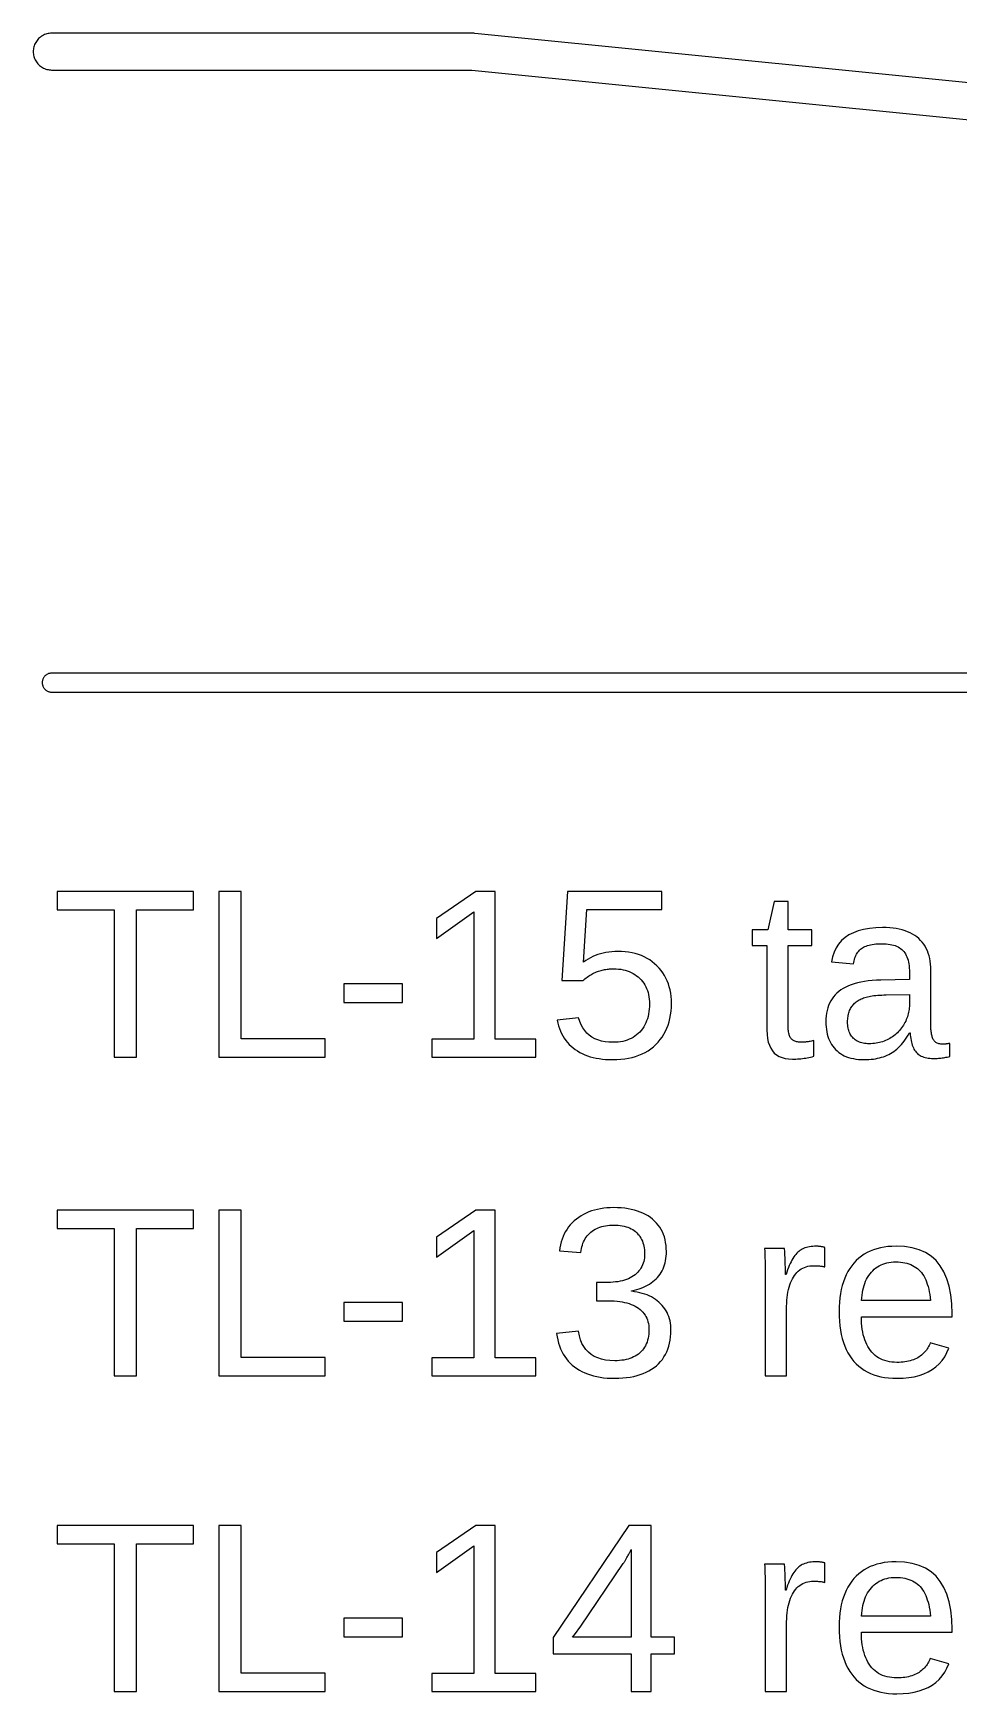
# Model space of a CAD drawing. Extents: x -27 to 133, y -77 to 15.
# Drawn here: x 71.83 to 80.62, y -76.61 to -60.83 of the extents above; entities that cross this region are included whole.
import ezdxf

# ---------------------------------------------------------------- set-up
doc = ezdxf.new("R2010")
doc.units = 0
doc.layers.get('0').update_dxf_attribs({"linetype": 'CONTINUOUS'})

msp = doc.modelspace()

# ---------------------------------------------------------------- linework, layer by layer
for points in [[(101.023, -63.3242), (76.0228, -60.8265), (76.0114, -60.8254), (76, -60.825), (72, -60.825), (71.9886, -60.8254), (71.9772, -60.8265), (71.9659, -60.8284), (71.9547, -60.831), (71.9437, -60.8343), (71.933, -60.8383), (71.9226, -60.843), (71.9125, -60.8484), (71.9028, -60.8545), (71.8935, -60.8612), (71.8846, -60.8684), (71.8763, -60.8763), (71.8684, -60.8846), (71.8612, -60.8935), (71.8545, -60.9028), (71.8484, -60.9125), (71.843, -60.9226), (71.8383, -60.933), (71.8343, -60.9437), (71.831, -60.9547), (71.8284, -60.9659), (71.8265, -60.9772), (71.8254, -60.9886), (71.825, -61), (71.8254, -61.0114), (71.8265, -61.0228), (71.8284, -61.0341), (71.831, -61.0453), (71.8343, -61.0563), (71.8383, -61.067), (71.843, -61.0774), (71.8484, -61.0875), (71.8545, -61.0972), (71.8612, -61.1065), (71.8684, -61.1154), (71.8763, -61.1237), (71.8846, -61.1316), (71.8935, -61.1388), (71.9028, -61.1455), (71.9125, -61.1516), (71.9226, -61.157), (71.933, -61.1617), (71.9437, -61.1657), (71.9547, -61.169), (71.9659, -61.1716), (71.9772, -61.1735), (71.9886, -61.1746), (72, -61.175), (75.9921, -61.175), (100.977, -63.6712)], [(101, -66.91), (72, -66.91), (71.9941, -66.9102), (71.9883, -66.9108), (71.9824, -66.9117), (71.9767, -66.9131), (71.9711, -66.9148), (71.9656, -66.9169), (71.9602, -66.9193), (71.955, -66.9221), (71.95, -66.9252), (71.9452, -66.9286), (71.9407, -66.9323), (71.9364, -66.9364), (71.9323, -66.9407), (71.9286, -66.9452), (71.9252, -66.95), (71.9221, -66.955), (71.9193, -66.9602), (71.9169, -66.9656), (71.9148, -66.9711), (71.9131, -66.9767), (71.9117, -66.9824), (71.9108, -66.9883), (71.9102, -66.9941), (71.91, -67), (71.9102, -67.0059), (71.9108, -67.0117), (71.9117, -67.0176), (71.9131, -67.0233), (71.9148, -67.0289), (71.9169, -67.0344), (71.9193, -67.0398), (71.9221, -67.045), (71.9252, -67.05), (71.9286, -67.0548), (71.9323, -67.0593), (71.9364, -67.0636), (71.9407, -67.0677), (71.9452, -67.0714), (71.95, -67.0748), (71.955, -67.0779), (71.9602, -67.0807), (71.9656, -67.0831), (71.9711, -67.0852), (71.9767, -67.0869), (71.9824, -67.0883), (71.9883, -67.0892), (71.9941, -67.0898), (72, -67.09), (101, -67.09)]]:
    msp.add_lwpolyline(points)
for points in [[(72.8056, -69.1603), (73.3472, -69.1603), (73.3472, -68.9858), (72.0515, -68.9858), (72.0515, -69.1603), (72.593, -69.1603), (72.593, -70.5623), (72.8056, -70.5623)], [(74.5982, -70.3878), (73.8015, -70.3878), (73.8015, -68.9858), (73.5878, -68.9858), (73.5878, -70.5623), (74.5982, -70.5623)], [(76.6, -70.3911), (76.2163, -70.3911), (76.2163, -68.9858), (76.0305, -68.9858), (75.6579, -69.242), (75.6579, -69.4322), (76.0137, -69.1782), (76.0137, -70.3911), (75.612, -70.3911), (75.612, -70.5623), (76.6, -70.5623)], [(77.3705, -70.5838), (77.4089, -70.5813), (77.446, -70.5771), (77.4817, -70.5711), (77.5161, -70.5635), (77.549, -70.5542), (77.5807, -70.5432), (77.6109, -70.5305), (77.6399, -70.5161), (77.6674, -70.4999), (77.6936, -70.4822), (77.7185, -70.4627), (77.742, -70.4415), (77.7639, -70.4188), (77.7841, -70.3949), (77.8025, -70.3697), (77.8192, -70.3433), (77.8341, -70.3156), (77.8472, -70.2866), (77.8586, -70.2564), (77.8683, -70.225), (77.8762, -70.1922), (77.8823, -70.1582), (77.8867, -70.123), (77.8893, -70.0865), (77.8902, -70.0487), (77.8894, -70.0155), (77.8869, -69.9832), (77.8829, -69.9519), (77.8771, -69.9216), (77.8698, -69.8923), (77.8608, -69.8639), (77.8502, -69.8366), (77.8379, -69.8102), (77.824, -69.7848), (77.8085, -69.7603), (77.7913, -69.7369), (77.7725, -69.7144), (77.752, -69.6929), (77.7302, -69.6727), (77.7073, -69.6542), (77.6832, -69.6372), (77.658, -69.6219), (77.6317, -69.6081), (77.6043, -69.596), (77.5758, -69.5855), (77.5462, -69.5766), (77.5154, -69.5694), (77.4835, -69.5637), (77.4505, -69.5597), (77.4164, -69.5572), (77.3811, -69.5564), (77.3515, -69.557), (77.3227, -69.5588), (77.2947, -69.5618), (77.2673, -69.566), (77.2408, -69.5713), (77.215, -69.5779), (77.1899, -69.5856), (77.1656, -69.5946), (77.1421, -69.6047), (77.1193, -69.616), (77.0973, -69.6285), (77.076, -69.6422), (77.0555, -69.6571), (77.0857, -69.157), (77.7985, -69.157), (77.7985, -68.9858), (76.9022, -68.9858), (76.8496, -69.8339), (77.0466, -69.8339), (77.0574, -69.8247), (77.0682, -69.8158), (77.0791, -69.8074), (77.0899, -69.7994), (77.1008, -69.7919), (77.1116, -69.7847), (77.1225, -69.778), (77.1333, -69.7717), (77.1442, -69.7659), (77.155, -69.7604), (77.1658, -69.7554), (77.1767, -69.7508), (77.1875, -69.7466), (77.1984, -69.7428), (77.2095, -69.7393), (77.2207, -69.7361), (77.232, -69.7332), (77.2434, -69.7307), (77.255, -69.7284), (77.2667, -69.7264), (77.2785, -69.7247), (77.2905, -69.7233), (77.3026, -69.7223), (77.3148, -69.7215), (77.3272, -69.7211), (77.3397, -69.7209), (77.3634, -69.7214), (77.3864, -69.7231), (77.4086, -69.7258), (77.43, -69.7296), (77.4507, -69.7345), (77.4706, -69.7404), (77.4898, -69.7475), (77.5081, -69.7557), (77.5258, -69.7649), (77.5426, -69.7752), (77.5587, -69.7866), (77.5741, -69.7991), (77.5887, -69.8127), (77.6023, -69.8271), (77.6149, -69.8422), (77.6264, -69.858), (77.6367, -69.8745), (77.646, -69.8917), (77.6542, -69.9095), (77.6613, -69.928), (77.6673, -69.9472), (77.6722, -69.967), (77.6761, -69.9876), (77.6788, -70.0088), (77.6804, -70.0307), (77.681, -70.0532), (77.6804, -70.0791), (77.6788, -70.1042), (77.6761, -70.1283), (77.6723, -70.1516), (77.6674, -70.1741), (77.6614, -70.1956), (77.6544, -70.2163), (77.6462, -70.2362), (77.637, -70.2551), (77.6267, -70.2732), (77.6153, -70.2905), (77.6028, -70.3068), (77.5892, -70.3223), (77.5747, -70.3368), (77.5593, -70.3501), (77.5431, -70.3623), (77.5261, -70.3733), (77.5082, -70.3831), (77.4895, -70.3918), (77.47, -70.3994), (77.4496, -70.4057), (77.4284, -70.411), (77.4064, -70.415), (77.3835, -70.4179), (77.3598, -70.4196), (77.3352, -70.4202), (77.2958, -70.4188), (77.2587, -70.4147), (77.224, -70.4078), (77.1917, -70.3981), (77.1617, -70.3856), (77.1342, -70.3704), (77.1089, -70.3524), (77.0861, -70.3317), (77.0656, -70.3081), (77.0475, -70.2818), (77.0318, -70.2528), (77.0184, -70.221), (77.0074, -70.1864), (76.8038, -70.2099), (76.8099, -70.2374), (76.8171, -70.2639), (76.8256, -70.2894), (76.8352, -70.3139), (76.846, -70.3374), (76.858, -70.3599), (76.8712, -70.3813), (76.8855, -70.4017), (76.9011, -70.4211), (76.9178, -70.4395), (76.9356, -70.4568), (76.9547, -70.4732), (76.9749, -70.4885), (76.9963, -70.5027), (77.0186, -70.5158), (77.042, -70.5278), (77.0663, -70.5386), (77.0917, -70.5483), (77.118, -70.5568), (77.1454, -70.5642), (77.1738, -70.5705), (77.2032, -70.5756), (77.2335, -70.5796), (77.2649, -70.5824), (77.2973, -70.5841), (77.3308, -70.5847)], [(79.0554, -70.5801), (79.0714, -70.5796), (79.0872, -70.5788), (79.1031, -70.5777), (79.1188, -70.5762), (79.1345, -70.5745), (79.1502, -70.5724), (79.1658, -70.57), (79.1814, -70.5673), (79.1969, -70.5643), (79.2123, -70.561), (79.2277, -70.5573), (79.2431, -70.5534), (79.2431, -70.4045), (79.2316, -70.4069), (79.2205, -70.409), (79.2099, -70.4109), (79.1997, -70.4127), (79.1899, -70.4143), (79.1805, -70.4157), (79.1715, -70.4169), (79.163, -70.4179), (79.1549, -70.4187), (79.1472, -70.4194), (79.14, -70.4199), (79.1331, -70.4201), (79.1267, -70.4202), (79.1161, -70.42), (79.106, -70.4194), (79.0964, -70.4183), (79.0873, -70.4169), (79.0787, -70.415), (79.0706, -70.4127), (79.063, -70.41), (79.0559, -70.4069), (79.0492, -70.4033), (79.0431, -70.3994), (79.0375, -70.395), (79.0323, -70.3902), (79.0277, -70.385), (79.0235, -70.3792), (79.0196, -70.3729), (79.016, -70.3659), (79.0128, -70.3584), (79.01, -70.3502), (79.0074, -70.3414), (79.0052, -70.3319), (79.0034, -70.3219), (79.0019, -70.3112), (79.0007, -70.3), (78.9998, -70.2881), (78.9993, -70.2756), (78.9992, -70.2624), (78.9992, -69.4982), (79.223, -69.4982), (79.223, -69.3517), (78.9992, -69.3517), (78.9992, -69.0809), (78.8649, -69.0809), (78.8056, -69.3517), (78.6579, -69.3517), (78.6579, -69.4982), (78.7978, -69.4982), (78.7978, -70.3061), (78.7992, -70.3466), (78.8035, -70.384), (78.8106, -70.418), (78.8206, -70.4488), (78.8335, -70.4764), (78.8493, -70.5007), (78.8678, -70.5218), (78.8893, -70.5397), (78.9136, -70.5543), (78.9408, -70.5656), (78.9708, -70.5737), (79.0037, -70.5786), (79.0394, -70.5802)], [(79.7454, -70.5844), (79.7672, -70.5833), (79.7884, -70.5816), (79.8092, -70.5792), (79.8294, -70.5762), (79.849, -70.5724), (79.8682, -70.568), (79.8868, -70.5629), (79.9049, -70.5571), (79.9225, -70.5506), (79.9396, -70.5434), (79.9561, -70.5356), (79.9721, -70.5271), (79.9877, -70.5177), (80.003, -70.5074), (80.018, -70.4962), (80.0327, -70.4839), (80.0471, -70.4708), (80.0613, -70.4566), (80.0751, -70.4415), (80.0886, -70.4254), (80.1018, -70.4084), (80.1147, -70.3904), (80.1273, -70.3715), (80.1397, -70.3516), (80.1517, -70.3307), (80.1584, -70.3307), (80.1597, -70.3496), (80.1615, -70.3677), (80.1638, -70.385), (80.1667, -70.4015), (80.1701, -70.4173), (80.174, -70.4322), (80.1784, -70.4464), (80.1834, -70.4597), (80.1889, -70.4723), (80.1949, -70.4841), (80.2014, -70.4951), (80.2084, -70.5053), (80.216, -70.5148), (80.2242, -70.5235), (80.2331, -70.5315), (80.2428, -70.5387), (80.2531, -70.5454), (80.2642, -70.5513), (80.276, -70.5565), (80.2885, -70.561), (80.3018, -70.5648), (80.3157, -70.5679), (80.3304, -70.5704), (80.3458, -70.5721), (80.362, -70.5732), (80.3788, -70.5735), (80.391, -70.5734), (80.4032, -70.5731), (80.4153, -70.5726), (80.4274, -70.5718), (80.4394, -70.5709), (80.4514, -70.5697), (80.4634, -70.5683), (80.4753, -70.5667), (80.4872, -70.5649), (80.4991, -70.5629), (80.5109, -70.5607), (80.5226, -70.5583), (80.5343, -70.5556), (80.5343, -70.4303), (80.5287, -70.4314), (80.5232, -70.4325), (80.5177, -70.4335), (80.5124, -70.4344), (80.5071, -70.4352), (80.5019, -70.4359), (80.4969, -70.4365), (80.4919, -70.437), (80.487, -70.4374), (80.4822, -70.4377), (80.4775, -70.4379), (80.4729, -70.4381), (80.4683, -70.4381), (80.4584, -70.4379), (80.449, -70.4371), (80.4401, -70.4357), (80.4317, -70.4338), (80.4239, -70.4314), (80.4165, -70.4285), (80.4096, -70.425), (80.4032, -70.421), (80.3973, -70.4164), (80.3919, -70.4113), (80.3871, -70.4057), (80.3827, -70.3995), (80.3788, -70.3928), (80.3753, -70.3856), (80.3721, -70.3778), (80.3692, -70.3695), (80.3666, -70.3607), (80.3642, -70.3514), (80.3621, -70.3416), (80.3603, -70.3312), (80.3588, -70.3203), (80.3575, -70.3089), (80.3566, -70.2969), (80.3559, -70.2845), (80.3555, -70.2715), (80.3553, -70.258), (80.3553, -69.7366), (80.3546, -69.7066), (80.3526, -69.6778), (80.3492, -69.6501), (80.3444, -69.6235), (80.3383, -69.598), (80.3308, -69.5737), (80.3219, -69.5504), (80.3117, -69.5282), (80.3001, -69.5071), (80.2871, -69.4872), (80.2728, -69.4683), (80.2571, -69.4506), (80.2401, -69.4339), (80.2217, -69.4184), (80.2019, -69.4042), (80.1809, -69.3912), (80.1585, -69.3794), (80.1347, -69.3689), (80.1096, -69.3596), (80.0832, -69.3516), (80.0554, -69.3448), (80.0263, -69.3392), (79.9959, -69.3349), (79.9641, -69.3318), (79.931, -69.3299), (79.8966, -69.3293), (79.832, -69.3312), (79.772, -69.337), (79.7166, -69.3467), (79.6656, -69.3602), (79.6192, -69.3776), (79.5773, -69.3989), (79.54, -69.424), (79.5072, -69.453), (79.4789, -69.4859), (79.4551, -69.5226), (79.4359, -69.5632), (79.4212, -69.6077), (79.411, -69.656), (79.6213, -69.675), (79.6235, -69.6599), (79.6263, -69.6453), (79.6296, -69.6315), (79.6336, -69.6183), (79.6381, -69.6057), (79.6432, -69.5938), (79.6488, -69.5825), (79.6551, -69.5719), (79.662, -69.5619), (79.6694, -69.5526), (79.6774, -69.5439), (79.686, -69.5358), (79.6952, -69.5285), (79.7051, -69.5217), (79.7159, -69.5154), (79.7275, -69.5097), (79.74, -69.5046), (79.7534, -69.5), (79.7677, -69.4959), (79.7829, -69.4924), (79.7989, -69.4894), (79.8158, -69.4869), (79.8335, -69.485), (79.8522, -69.4837), (79.8717, -69.4828), (79.8921, -69.4826), (79.9123, -69.483), (79.9317, -69.4841), (79.9503, -69.486), (79.9679, -69.4886), (79.9848, -69.492), (80.0008, -69.4962), (80.0159, -69.5011), (80.0302, -69.5067), (80.0437, -69.5131), (80.0563, -69.5203), (80.0681, -69.5282), (80.079, -69.5369), (80.089, -69.5464), (80.0983, -69.5567), (80.1068, -69.568), (80.1146, -69.5803), (80.1217, -69.5936), (80.128, -69.6078), (80.1335, -69.6231), (80.1383, -69.6394), (80.1424, -69.6566), (80.1458, -69.6749), (80.1484, -69.6941), (80.1502, -69.7144), (80.1513, -69.7356), (80.1517, -69.7578), (80.1517, -69.8238), (79.8798, -69.8283), (79.8383, -69.8299), (79.7987, -69.8326), (79.7608, -69.8364), (79.7248, -69.8413), (79.6905, -69.8474), (79.658, -69.8545), (79.6273, -69.8628), (79.5984, -69.8722), (79.5713, -69.8827), (79.546, -69.8943), (79.5225, -69.907), (79.5008, -69.9208), (79.4809, -69.9357), (79.4626, -69.9517), (79.4458, -69.9688), (79.4304, -69.9869), (79.4165, -70.006), (79.4041, -70.0261), (79.3931, -70.0473), (79.3836, -70.0695), (79.3756, -70.0927), (79.369, -70.117), (79.3639, -70.1423), (79.3602, -70.1686), (79.358, -70.196), (79.3573, -70.2244), (79.3578, -70.2498), (79.3594, -70.2744), (79.3622, -70.2981), (79.366, -70.3209), (79.3708, -70.3429), (79.3768, -70.3641), (79.3839, -70.3844), (79.392, -70.4039), (79.4012, -70.4225), (79.4116, -70.4402), (79.423, -70.4572), (79.4354, -70.4732), (79.449, -70.4885), (79.4637, -70.5027), (79.4794, -70.5158), (79.4962, -70.5278), (79.5141, -70.5386), (79.533, -70.5483), (79.553, -70.5568), (79.5741, -70.5642), (79.5963, -70.5705), (79.6195, -70.5756), (79.6438, -70.5796), (79.6692, -70.5824), (79.6956, -70.5841), (79.7231, -70.5847)], [(75.3356, -69.8641), (74.7762, -69.8641), (74.7762, -70.0431), (75.3356, -70.0431)], [(79.7541, -70.4333), (79.7398, -70.4324), (79.726, -70.4308), (79.7127, -70.4286), (79.7, -70.4257), (79.6878, -70.4222), (79.6761, -70.4181), (79.665, -70.4133), (79.6544, -70.4079), (79.6443, -70.4019), (79.6348, -70.3952), (79.6259, -70.3879), (79.6174, -70.3799), (79.6095, -70.3714), (79.6023, -70.3624), (79.5957, -70.3528), (79.5897, -70.3427), (79.5844, -70.332), (79.5797, -70.3208), (79.5756, -70.3091), (79.5721, -70.2969), (79.5693, -70.2841), (79.5671, -70.2708), (79.5655, -70.257), (79.5646, -70.2427), (79.5643, -70.2278), (79.5645, -70.214), (79.5652, -70.2007), (79.5663, -70.1878), (79.568, -70.1753), (79.5701, -70.1632), (79.5726, -70.1515), (79.5756, -70.1402), (79.5791, -70.1294), (79.583, -70.1189), (79.5874, -70.1089), (79.5923, -70.0992), (79.5976, -70.09), (79.6034, -70.0812), (79.6096, -70.0728), (79.6163, -70.0647), (79.6233, -70.0569), (79.6307, -70.0495), (79.6386, -70.0425), (79.6468, -70.0357), (79.6555, -70.0294), (79.6645, -70.0234), (79.674, -70.0177), (79.6839, -70.0123), (79.6941, -70.0073), (79.7048, -70.0027), (79.7159, -69.9984), (79.7275, -69.9944), (79.74, -69.9907), (79.7534, -69.9873), (79.7675, -69.9842), (79.7824, -69.9814), (79.7982, -69.9788), (79.8147, -69.9766), (79.8321, -69.9747), (79.8503, -69.973), (79.8693, -69.9716), (79.8892, -69.9706), (79.9098, -69.9698), (79.9313, -69.9693), (80.1517, -69.9648), (80.1517, -70.0644), (80.1514, -70.0787), (80.1505, -70.0929), (80.149, -70.107), (80.147, -70.1211), (80.1443, -70.1351), (80.1411, -70.1491), (80.1373, -70.163), (80.1328, -70.1768), (80.1278, -70.1906), (80.1222, -70.2043), (80.116, -70.218), (80.1093, -70.2316), (80.1019, -70.2451), (80.094, -70.2584), (80.0857, -70.2712), (80.077, -70.2836), (80.0678, -70.2956), (80.0582, -70.3071), (80.0482, -70.3182), (80.0377, -70.3288), (80.0268, -70.339), (80.0155, -70.3488), (80.0038, -70.3581), (79.9916, -70.3669), (79.979, -70.3753), (79.9659, -70.3833), (79.9525, -70.3907), (79.9388, -70.3976), (79.9249, -70.4039), (79.9106, -70.4095), (79.896, -70.4146), (79.8812, -70.4191), (79.866, -70.4229), (79.8506, -70.4262), (79.8349, -70.4289), (79.8188, -70.431), (79.8025, -70.4325), (79.7859, -70.4334), (79.769, -70.4337)], [(77.3898, -73.6141), (77.4273, -73.612), (77.4634, -73.6084), (77.498, -73.6035), (77.5313, -73.5971), (77.5632, -73.5893), (77.5937, -73.5801), (77.6227, -73.5695), (77.6504, -73.5574), (77.6766, -73.5439), (77.7015, -73.5291), (77.7249, -73.5128), (77.747, -73.4951), (77.7675, -73.4761), (77.7864, -73.4559), (77.8036, -73.4346), (77.8192, -73.4121), (77.8332, -73.3884), (77.8455, -73.3636), (77.8562, -73.3376), (77.8652, -73.3104), (77.8726, -73.2821), (77.8783, -73.2526), (77.8824, -73.222), (77.8849, -73.1901), (77.8857, -73.1572), (77.8851, -73.1342), (77.8834, -73.1119), (77.8805, -73.0902), (77.8764, -73.0691), (77.8712, -73.0486), (77.8648, -73.0287), (77.8572, -73.0094), (77.8484, -72.9907), (77.8385, -72.9727), (77.8275, -72.9552), (77.8152, -72.9384), (77.8018, -72.9222), (77.7873, -72.9065), (77.7716, -72.8917), (77.7551, -72.8778), (77.7376, -72.8649), (77.7193, -72.8529), (77.6999, -72.8418), (77.6797, -72.8318), (77.6585, -72.8226), (77.6364, -72.8145), (77.6134, -72.8073), (77.5894, -72.801), (77.5646, -72.7957), (77.5388, -72.7913), (77.512, -72.7879), (77.512, -72.7835), (77.5364, -72.7779), (77.5598, -72.7717), (77.5823, -72.7647), (77.6039, -72.757), (77.6246, -72.7486), (77.6444, -72.7395), (77.6633, -72.7296), (77.6813, -72.719), (77.6984, -72.7077), (77.7146, -72.6957), (77.7298, -72.683), (77.7442, -72.6695), (77.7576, -72.6553), (77.7701, -72.6405), (77.7816, -72.6249), (77.7921, -72.6087), (77.8016, -72.5918), (77.8101, -72.5742), (77.8176, -72.556), (77.8241, -72.5371), (77.8296, -72.5176), (77.8341, -72.4973), (77.8376, -72.4764), (77.8401, -72.4549), (77.8416, -72.4326), (77.8421, -72.4097), (77.8413, -72.3799), (77.839, -72.3512), (77.8351, -72.3235), (77.8297, -72.2968), (77.8227, -72.2711), (77.8141, -72.2464), (77.804, -72.2228), (77.7923, -72.2002), (77.7791, -72.1786), (77.7643, -72.1581), (77.748, -72.1386), (77.7301, -72.1201), (77.7106, -72.1026), (77.6898, -72.0863), (77.6677, -72.0713), (77.6443, -72.0576), (77.6197, -72.0452), (77.5939, -72.0341), (77.5667, -72.0243), (77.5384, -72.0159), (77.5088, -72.0087), (77.4779, -72.0028), (77.4458, -71.9982), (77.4124, -71.995), (77.3778, -71.993), (77.3419, -71.9924), (77.309, -71.993), (77.277, -71.9949), (77.246, -71.9982), (77.2158, -72.0027), (77.1866, -72.0084), (77.1584, -72.0155), (77.1311, -72.0238), (77.1047, -72.0335), (77.0792, -72.0444), (77.0547, -72.0566), (77.0311, -72.0701), (77.0084, -72.0849), (76.9867, -72.1009), (76.9661, -72.1181), (76.9469, -72.1363), (76.9291, -72.1555), (76.9126, -72.1758), (76.8975, -72.197), (76.8838, -72.2192), (76.8715, -72.2425), (76.8605, -72.2667), (76.8509, -72.2919), (76.8426, -72.3182), (76.8358, -72.3455), (76.8303, -72.3737), (76.8261, -72.403), (77.0287, -72.4187), (77.0311, -72.3999), (77.0344, -72.3818), (77.0385, -72.3643), (77.0434, -72.3475), (77.0492, -72.3314), (77.0557, -72.316), (77.0631, -72.3011), (77.0712, -72.287), (77.0802, -72.2735), (77.09, -72.2607), (77.1006, -72.2486), (77.1121, -72.2371), (77.1243, -72.2262), (77.1373, -72.2161), (77.1508, -72.2068), (77.165, -72.1984), (77.1798, -72.1907), (77.1951, -72.1838), (77.2111, -72.1778), (77.2276, -72.1725), (77.2448, -72.1681), (77.2626, -72.1644), (77.281, -72.1616), (77.2999, -72.1596), (77.3195, -72.1584), (77.3397, -72.158), (77.3618, -72.1584), (77.3831, -72.1597), (77.4035, -72.1619), (77.4231, -72.1649), (77.4418, -72.1688), (77.4596, -72.1736), (77.4766, -72.1792), (77.4928, -72.1857), (77.5081, -72.1931), (77.5225, -72.2013), (77.5361, -72.2104), (77.5488, -72.2204), (77.5607, -72.2313), (77.5717, -72.2429), (77.5818, -72.2551), (77.5911, -72.2679), (77.5994, -72.2814), (77.6069, -72.2955), (77.6135, -72.3102), (77.6192, -72.3256), (77.6241, -72.3416), (77.6281, -72.3582), (77.6311, -72.3755), (77.6333, -72.3934), (77.6347, -72.4119), (77.6351, -72.431), (77.6346, -72.4503), (77.6329, -72.4689), (77.6302, -72.4869), (77.6265, -72.5042), (77.6216, -72.5209), (77.6157, -72.5369), (77.6087, -72.5523), (77.6006, -72.567), (77.5914, -72.5811), (77.5811, -72.5945), (77.5698, -72.6072), (77.5574, -72.6193), (77.5439, -72.6307), (77.5294, -72.6414), (77.5141, -72.6512), (77.4979, -72.6602), (77.4807, -72.6683), (77.4628, -72.6756), (77.4439, -72.682), (77.4241, -72.6875), (77.4035, -72.6922), (77.382, -72.6961), (77.3596, -72.699), (77.3363, -72.7012), (77.3122, -72.7025), (77.2871, -72.7029), (77.1775, -72.7029), (77.1775, -72.8774), (77.2916, -72.8774), (77.3198, -72.8779), (77.347, -72.8791), (77.3732, -72.8813), (77.3983, -72.8843), (77.4223, -72.8881), (77.4454, -72.8928), (77.4674, -72.8984), (77.4883, -72.9048), (77.5082, -72.912), (77.5271, -72.9201), (77.5449, -72.9291), (77.5617, -72.9389), (77.5775, -72.9496), (77.5921, -72.961), (77.6056, -72.9732), (77.6179, -72.9859), (77.629, -72.9994), (77.639, -73.0135), (77.6478, -73.0283), (77.6554, -73.0437), (77.6618, -73.0598), (77.6671, -73.0766), (77.6712, -73.0941), (77.6742, -73.1122), (77.6759, -73.131), (77.6765, -73.1504), (77.676, -73.1727), (77.6744, -73.1942), (77.6719, -73.2147), (77.6683, -73.2344), (77.6637, -73.2533), (77.658, -73.2713), (77.6514, -73.2884), (77.6437, -73.3047), (77.6349, -73.3201), (77.6252, -73.3346), (77.6144, -73.3483), (77.6026, -73.3611), (77.5898, -73.3731), (77.576, -73.3842), (77.5615, -73.3944), (77.5463, -73.4037), (77.5302, -73.4121), (77.5134, -73.4197), (77.4958, -73.4263), (77.4774, -73.4321), (77.4583, -73.437), (77.4383, -73.441), (77.4176, -73.4441), (77.3962, -73.4463), (77.3739, -73.4476), (77.3509, -73.4481), (77.3058, -73.4464), (77.2638, -73.4415), (77.225, -73.4332), (77.1892, -73.4216), (77.1566, -73.4067), (77.127, -73.3885), (77.1006, -73.367), (77.0773, -73.3421), (77.0571, -73.314), (77.04, -73.2826), (77.026, -73.2478), (77.0152, -73.2097), (77.0074, -73.1683), (76.7993, -73.1874), (76.8041, -73.2193), (76.8103, -73.25), (76.8178, -73.2795), (76.8268, -73.3077), (76.8371, -73.3347), (76.8487, -73.3605), (76.8618, -73.3851), (76.8762, -73.4084), (76.892, -73.4306), (76.9091, -73.4515), (76.9276, -73.4711), (76.9475, -73.4896), (76.9688, -73.5068), (76.9913, -73.5228), (77.015, -73.5375), (77.0398, -73.5509), (77.0657, -73.563), (77.0928, -73.5739), (77.1211, -73.5835), (77.1505, -73.5918), (77.181, -73.5988), (77.2127, -73.6046), (77.2455, -73.609), (77.2795, -73.6122), (77.3146, -73.6142), (77.3509, -73.6148)], [(72.8056, -72.1904), (73.3472, -72.1904), (73.3472, -72.0159), (72.0515, -72.0159), (72.0515, -72.1904), (72.593, -72.1904), (72.593, -73.5924), (72.8056, -73.5924)], [(74.5982, -73.4179), (73.8015, -73.4179), (73.8015, -72.0159), (73.5878, -72.0159), (73.5878, -73.5924), (74.5982, -73.5924)], [(76.6, -73.4212), (76.2163, -73.4212), (76.2163, -72.0159), (76.0305, -72.0159), (75.6579, -72.2721), (75.6579, -72.4623), (76.0137, -72.2083), (76.0137, -73.4212), (75.612, -73.4212), (75.612, -73.5924), (76.6, -73.5924)], [(78.9835, -72.9614), (78.9839, -72.9309), (78.9851, -72.9016), (78.987, -72.8734), (78.9898, -72.8463), (78.9933, -72.8202), (78.9976, -72.7953), (79.0027, -72.7715), (79.0085, -72.7489), (79.0152, -72.7273), (79.0226, -72.7068), (79.0308, -72.6874), (79.0398, -72.6691), (79.0495, -72.652), (79.06, -72.636), (79.0712, -72.6213), (79.0832, -72.6079), (79.0958, -72.5958), (79.1091, -72.5849), (79.1231, -72.5753), (79.1378, -72.567), (79.1532, -72.56), (79.1694, -72.5542), (79.1862, -72.5498), (79.2037, -72.5466), (79.2219, -72.5446), (79.2409, -72.544), (79.251, -72.5441), (79.2609, -72.5443), (79.2704, -72.5446), (79.2796, -72.5451), (79.2885, -72.5457), (79.2971, -72.5464), (79.3054, -72.5472), (79.3133, -72.5482), (79.3209, -72.5494), (79.3282, -72.5506), (79.3352, -72.552), (79.3419, -72.5535), (79.3483, -72.5552), (79.3483, -72.3706), (79.3419, -72.3689), (79.3356, -72.3674), (79.3292, -72.366), (79.3229, -72.3647), (79.3166, -72.3636), (79.3103, -72.3626), (79.304, -72.3618), (79.2977, -72.361), (79.2915, -72.3604), (79.2852, -72.36), (79.279, -72.3597), (79.2728, -72.3595), (79.2666, -72.3594), (79.2493, -72.3597), (79.2327, -72.3607), (79.2166, -72.3624), (79.2012, -72.3648), (79.1864, -72.3678), (79.1722, -72.3715), (79.1586, -72.3759), (79.1456, -72.381), (79.1332, -72.3867), (79.1214, -72.3931), (79.1103, -72.4002), (79.0997, -72.408), (79.0898, -72.4164), (79.0802, -72.4258), (79.0709, -72.4363), (79.0616, -72.448), (79.0526, -72.4609), (79.0437, -72.4749), (79.0351, -72.4901), (79.0265, -72.5064), (79.0182, -72.524), (79.01, -72.5426), (79.002, -72.5625), (78.9942, -72.5835), (78.9865, -72.6057), (78.979, -72.629), (78.9746, -72.629), (78.9745, -72.6217), (78.9743, -72.6124), (78.9741, -72.6012), (78.9737, -72.588), (78.9732, -72.5729), (78.9726, -72.5558), (78.972, -72.5368), (78.9712, -72.5158), (78.9703, -72.4929), (78.9693, -72.468), (78.9681, -72.4412), (78.9669, -72.4125), (78.9656, -72.3818), (78.7754, -72.3818), (78.7764, -72.4054), (78.7773, -72.4286), (78.7781, -72.4516), (78.7789, -72.4742), (78.7796, -72.4966), (78.7802, -72.5186), (78.7807, -72.5403), (78.7811, -72.5616), (78.7815, -72.5827), (78.7817, -72.6034), (78.7819, -72.6238), (78.7821, -72.6439), (78.7821, -72.6637), (78.7821, -73.5924), (78.9835, -73.5924)], [(80.0907, -73.6131), (80.145, -73.608), (80.196, -73.5995), (80.2438, -73.5877), (80.2883, -73.5724), (80.3295, -73.5538), (80.3675, -73.5317), (80.4022, -73.5063), (80.4336, -73.4775), (80.4617, -73.4453), (80.4866, -73.4097), (80.5082, -73.3707), (80.5265, -73.3284), (80.3497, -73.278), (80.3451, -73.2902), (80.3399, -73.3021), (80.3341, -73.3137), (80.3277, -73.3249), (80.3207, -73.3358), (80.3131, -73.3464), (80.3048, -73.3567), (80.296, -73.3666), (80.2866, -73.3761), (80.2766, -73.3854), (80.2659, -73.3943), (80.2547, -73.4029), (80.2429, -73.4112), (80.2304, -73.4189), (80.2174, -73.4261), (80.2037, -73.4326), (80.1894, -73.4385), (80.1745, -73.4438), (80.159, -73.4485), (80.1428, -73.4525), (80.1261, -73.456), (80.1087, -73.4588), (80.0907, -73.4609), (80.0721, -73.4625), (80.0529, -73.4634), (80.0331, -73.4637), (80.0081, -73.4631), (79.984, -73.4611), (79.9609, -73.4577), (79.9387, -73.453), (79.9175, -73.447), (79.8971, -73.4397), (79.8778, -73.431), (79.8593, -73.421), (79.8419, -73.4096), (79.8253, -73.3969), (79.8097, -73.3828), (79.795, -73.3675), (79.7813, -73.3507), (79.7686, -73.3328), (79.7568, -73.3137), (79.7461, -73.2935), (79.7365, -73.2722), (79.7278, -73.2497), (79.7201, -73.2262), (79.7135, -73.2015), (79.7079, -73.1756), (79.7033, -73.1487), (79.6998, -73.1206), (79.6972, -73.0914), (79.6957, -73.0611), (79.6952, -73.0296), (80.559, -73.0296), (80.559, -73.0028), (80.5558, -72.9076), (80.5463, -72.82), (80.5306, -72.7401), (80.5084, -72.6677), (80.48, -72.603), (80.4453, -72.5459), (80.4042, -72.4964), (80.3569, -72.4546), (80.3032, -72.4203), (80.2432, -72.3936), (80.1768, -72.3746), (80.1042, -72.3632), (80.0253, -72.3594), (79.9859, -72.3603), (79.9479, -72.3632), (79.9113, -72.3679), (79.8762, -72.3745), (79.8425, -72.3831), (79.8102, -72.3935), (79.7794, -72.4058), (79.7499, -72.42), (79.7219, -72.4361), (79.6953, -72.4541), (79.6702, -72.4739), (79.6464, -72.4957), (79.6241, -72.5194), (79.6034, -72.5448), (79.5842, -72.5719), (79.5668, -72.6007), (79.551, -72.6311), (79.5369, -72.6632), (79.5244, -72.6969), (79.5136, -72.7323), (79.5045, -72.7693), (79.497, -72.808), (79.4912, -72.8483), (79.487, -72.8903), (79.4845, -72.934), (79.4837, -72.9793), (79.4845, -73.0269), (79.487, -73.0727), (79.4912, -73.1166), (79.497, -73.1587), (79.5045, -73.199), (79.5136, -73.2374), (79.5244, -73.274), (79.5369, -73.3087), (79.551, -73.3416), (79.5668, -73.3727), (79.5842, -73.4019), (79.6034, -73.4293), (79.6241, -73.4548), (79.6465, -73.4785), (79.6704, -73.5002), (79.6958, -73.5201), (79.7227, -73.5381), (79.7511, -73.5542), (79.781, -73.5684), (79.8125, -73.5807), (79.8455, -73.5911), (79.88, -73.5996), (79.916, -73.6063), (79.9535, -73.611), (79.9925, -73.6138), (80.0331, -73.6148)], [(79.6989, -72.8493), (79.7013, -72.8243), (79.7047, -72.8001), (79.709, -72.7768), (79.7142, -72.7544), (79.7204, -72.7328), (79.7275, -72.7121), (79.7355, -72.6923), (79.7445, -72.6733), (79.7544, -72.6552), (79.7652, -72.638), (79.777, -72.6216), (79.7897, -72.6061), (79.8032, -72.5916), (79.8175, -72.5783), (79.8325, -72.5661), (79.8482, -72.5551), (79.8646, -72.5453), (79.8817, -72.5366), (79.8996, -72.5291), (79.9182, -72.5227), (79.9375, -72.5175), (79.9575, -72.5134), (79.9782, -72.5105), (79.9997, -72.5088), (80.0219, -72.5082), (80.0447, -72.5087), (80.0667, -72.5103), (80.0879, -72.5129), (80.1082, -72.5165), (80.1277, -72.5212), (80.1463, -72.5269), (80.1641, -72.5337), (80.1811, -72.5415), (80.1973, -72.5503), (80.2126, -72.5602), (80.227, -72.5711), (80.2407, -72.583), (80.2535, -72.596), (80.2655, -72.6102), (80.2768, -72.6255), (80.2873, -72.6421), (80.297, -72.6599), (80.306, -72.6789), (80.3143, -72.6992), (80.3218, -72.7206), (80.3285, -72.7433), (80.3345, -72.7672), (80.3397, -72.7924), (80.3442, -72.8188), (80.3479, -72.8464), (80.3508, -72.8752), (79.6974, -72.8752)], [(75.3356, -72.8942), (74.7762, -72.8942), (74.7762, -73.0732), (75.3356, -73.0732)], [(72.8056, -75.1904), (73.3472, -75.1904), (73.3472, -75.0159), (72.0515, -75.0159), (72.0515, -75.1904), (72.593, -75.1904), (72.593, -76.5924), (72.8056, -76.5924)], [(74.5982, -76.4179), (73.8015, -76.4179), (73.8015, -75.0159), (73.5878, -75.0159), (73.5878, -76.5924), (74.5982, -76.5924)], [(76.6, -76.4212), (76.2163, -76.4212), (76.2163, -75.0159), (76.0305, -75.0159), (75.6579, -75.2721), (75.6579, -75.4623), (76.0137, -75.2083), (76.0137, -76.4212), (75.612, -76.4212), (75.612, -76.5924), (76.6, -76.5924)], [(77.6978, -76.2355), (77.9193, -76.2355), (77.9193, -76.0766), (77.6978, -76.0766), (77.6978, -75.0159), (77.4863, -75.0159), (76.7646, -76.0788), (76.7646, -76.2355), (77.5076, -76.2355), (77.5076, -76.5924), (77.6978, -76.5924)], [(76.9682, -76.0542), (77.0287, -75.9714), (77.4326, -75.3762), (77.4349, -75.3727), (77.4374, -75.3689), (77.4401, -75.3647), (77.4429, -75.3601), (77.4459, -75.3552), (77.4491, -75.3499), (77.4525, -75.3442), (77.456, -75.3381), (77.4597, -75.3317), (77.4636, -75.3249), (77.4676, -75.3178), (77.4718, -75.3102), (77.4762, -75.3023), (77.4805, -75.2945), (77.4845, -75.2872), (77.4882, -75.2805), (77.4916, -75.2743), (77.4946, -75.2686), (77.4974, -75.2635), (77.4998, -75.259), (77.5019, -75.255), (77.5036, -75.2515), (77.5051, -75.2486), (77.5062, -75.2462), (77.507, -75.2443), (77.5076, -75.243), (77.5076, -76.0766), (76.9503, -76.0766)], [(78.9835, -75.9614), (78.9839, -75.9309), (78.9851, -75.9016), (78.987, -75.8734), (78.9898, -75.8463), (78.9933, -75.8202), (78.9976, -75.7953), (79.0027, -75.7715), (79.0085, -75.7489), (79.0152, -75.7273), (79.0226, -75.7068), (79.0308, -75.6874), (79.0398, -75.6691), (79.0495, -75.652), (79.06, -75.636), (79.0712, -75.6213), (79.0832, -75.6079), (79.0958, -75.5958), (79.1091, -75.5849), (79.1231, -75.5753), (79.1378, -75.567), (79.1532, -75.56), (79.1694, -75.5542), (79.1862, -75.5498), (79.2037, -75.5466), (79.2219, -75.5446), (79.2409, -75.544), (79.251, -75.5441), (79.2609, -75.5443), (79.2704, -75.5446), (79.2796, -75.5451), (79.2885, -75.5457), (79.2971, -75.5464), (79.3054, -75.5472), (79.3133, -75.5482), (79.3209, -75.5494), (79.3282, -75.5506), (79.3352, -75.552), (79.3419, -75.5535), (79.3483, -75.5552), (79.3483, -75.3706), (79.3419, -75.3689), (79.3356, -75.3674), (79.3292, -75.366), (79.3229, -75.3647), (79.3166, -75.3636), (79.3103, -75.3626), (79.304, -75.3618), (79.2977, -75.361), (79.2915, -75.3604), (79.2852, -75.36), (79.279, -75.3597), (79.2728, -75.3595), (79.2666, -75.3594), (79.2493, -75.3597), (79.2327, -75.3607), (79.2166, -75.3624), (79.2012, -75.3648), (79.1864, -75.3678), (79.1722, -75.3715), (79.1586, -75.3759), (79.1456, -75.381), (79.1332, -75.3867), (79.1214, -75.3931), (79.1103, -75.4002), (79.0997, -75.408), (79.0898, -75.4164), (79.0802, -75.4258), (79.0709, -75.4363), (79.0616, -75.448), (79.0526, -75.4609), (79.0437, -75.4749), (79.0351, -75.4901), (79.0265, -75.5064), (79.0182, -75.524), (79.01, -75.5426), (79.002, -75.5625), (78.9942, -75.5835), (78.9865, -75.6057), (78.979, -75.629), (78.9746, -75.629), (78.9745, -75.6217), (78.9743, -75.6124), (78.9741, -75.6012), (78.9737, -75.588), (78.9732, -75.5729), (78.9726, -75.5558), (78.972, -75.5368), (78.9712, -75.5158), (78.9703, -75.4929), (78.9693, -75.468), (78.9681, -75.4412), (78.9669, -75.4125), (78.9656, -75.3818), (78.7754, -75.3818), (78.7764, -75.4054), (78.7773, -75.4286), (78.7781, -75.4516), (78.7789, -75.4742), (78.7796, -75.4966), (78.7802, -75.5186), (78.7807, -75.5403), (78.7811, -75.5616), (78.7815, -75.5827), (78.7817, -75.6034), (78.7819, -75.6238), (78.7821, -75.6439), (78.7821, -75.6637), (78.7821, -76.5924), (78.9835, -76.5924)], [(80.0907, -76.6131), (80.145, -76.608), (80.196, -76.5995), (80.2438, -76.5877), (80.2883, -76.5724), (80.3295, -76.5538), (80.3675, -76.5317), (80.4022, -76.5063), (80.4336, -76.4775), (80.4617, -76.4453), (80.4866, -76.4097), (80.5082, -76.3707), (80.5265, -76.3284), (80.3497, -76.278), (80.3451, -76.2902), (80.3399, -76.3021), (80.3341, -76.3137), (80.3277, -76.3249), (80.3207, -76.3358), (80.3131, -76.3464), (80.3048, -76.3567), (80.296, -76.3666), (80.2866, -76.3761), (80.2766, -76.3854), (80.2659, -76.3943), (80.2547, -76.4029), (80.2429, -76.4112), (80.2304, -76.4189), (80.2174, -76.4261), (80.2037, -76.4326), (80.1894, -76.4385), (80.1745, -76.4438), (80.159, -76.4485), (80.1428, -76.4525), (80.1261, -76.456), (80.1087, -76.4588), (80.0907, -76.4609), (80.0721, -76.4625), (80.0529, -76.4634), (80.0331, -76.4637), (80.0081, -76.4631), (79.984, -76.4611), (79.9609, -76.4577), (79.9387, -76.453), (79.9175, -76.447), (79.8971, -76.4397), (79.8778, -76.431), (79.8593, -76.421), (79.8419, -76.4096), (79.8253, -76.3969), (79.8097, -76.3828), (79.795, -76.3675), (79.7813, -76.3507), (79.7686, -76.3328), (79.7568, -76.3137), (79.7461, -76.2935), (79.7365, -76.2722), (79.7278, -76.2497), (79.7201, -76.2262), (79.7135, -76.2015), (79.7079, -76.1756), (79.7033, -76.1487), (79.6998, -76.1206), (79.6972, -76.0914), (79.6957, -76.0611), (79.6952, -76.0296), (80.559, -76.0296), (80.559, -76.0028), (80.5558, -75.9076), (80.5463, -75.82), (80.5306, -75.7401), (80.5084, -75.6677), (80.48, -75.603), (80.4453, -75.5459), (80.4042, -75.4964), (80.3569, -75.4546), (80.3032, -75.4203), (80.2432, -75.3936), (80.1768, -75.3746), (80.1042, -75.3632), (80.0253, -75.3594), (79.9859, -75.3603), (79.9479, -75.3632), (79.9113, -75.3679), (79.8762, -75.3745), (79.8425, -75.3831), (79.8102, -75.3935), (79.7794, -75.4058), (79.7499, -75.42), (79.7219, -75.4361), (79.6953, -75.4541), (79.6702, -75.4739), (79.6464, -75.4957), (79.6241, -75.5194), (79.6034, -75.5448), (79.5842, -75.5719), (79.5668, -75.6007), (79.551, -75.6311), (79.5369, -75.6632), (79.5244, -75.6969), (79.5136, -75.7323), (79.5045, -75.7693), (79.497, -75.808), (79.4912, -75.8483), (79.487, -75.8903), (79.4845, -75.934), (79.4837, -75.9793), (79.4845, -76.0269), (79.487, -76.0727), (79.4912, -76.1166), (79.497, -76.1587), (79.5045, -76.199), (79.5136, -76.2374), (79.5244, -76.274), (79.5369, -76.3087), (79.551, -76.3416), (79.5668, -76.3727), (79.5842, -76.4019), (79.6034, -76.4293), (79.6241, -76.4548), (79.6465, -76.4785), (79.6704, -76.5002), (79.6958, -76.5201), (79.7227, -76.5381), (79.7511, -76.5542), (79.781, -76.5684), (79.8125, -76.5807), (79.8455, -76.5911), (79.88, -76.5996), (79.916, -76.6063), (79.9535, -76.611), (79.9925, -76.6138), (80.0331, -76.6148)], [(79.6989, -75.8493), (79.7013, -75.8243), (79.7047, -75.8001), (79.709, -75.7768), (79.7142, -75.7544), (79.7204, -75.7328), (79.7275, -75.7121), (79.7355, -75.6923), (79.7445, -75.6733), (79.7544, -75.6552), (79.7652, -75.638), (79.777, -75.6216), (79.7897, -75.6061), (79.8032, -75.5916), (79.8175, -75.5783), (79.8325, -75.5661), (79.8482, -75.5551), (79.8646, -75.5453), (79.8817, -75.5366), (79.8996, -75.5291), (79.9182, -75.5227), (79.9375, -75.5175), (79.9575, -75.5134), (79.9782, -75.5105), (79.9997, -75.5088), (80.0219, -75.5082), (80.0447, -75.5087), (80.0667, -75.5103), (80.0879, -75.5129), (80.1082, -75.5165), (80.1277, -75.5212), (80.1463, -75.5269), (80.1641, -75.5337), (80.1811, -75.5415), (80.1973, -75.5503), (80.2126, -75.5602), (80.227, -75.5711), (80.2407, -75.583), (80.2535, -75.596), (80.2655, -75.6102), (80.2768, -75.6255), (80.2873, -75.6421), (80.297, -75.6599), (80.306, -75.6789), (80.3143, -75.6992), (80.3218, -75.7206), (80.3285, -75.7433), (80.3345, -75.7672), (80.3397, -75.7924), (80.3442, -75.8188), (80.3479, -75.8464), (80.3508, -75.8752), (79.6974, -75.8752)], [(75.3356, -75.8942), (74.7762, -75.8942), (74.7762, -76.0732), (75.3356, -76.0732)]]:
    msp.add_lwpolyline(points, close=True)

doc.saveas('drawing.dxf')
